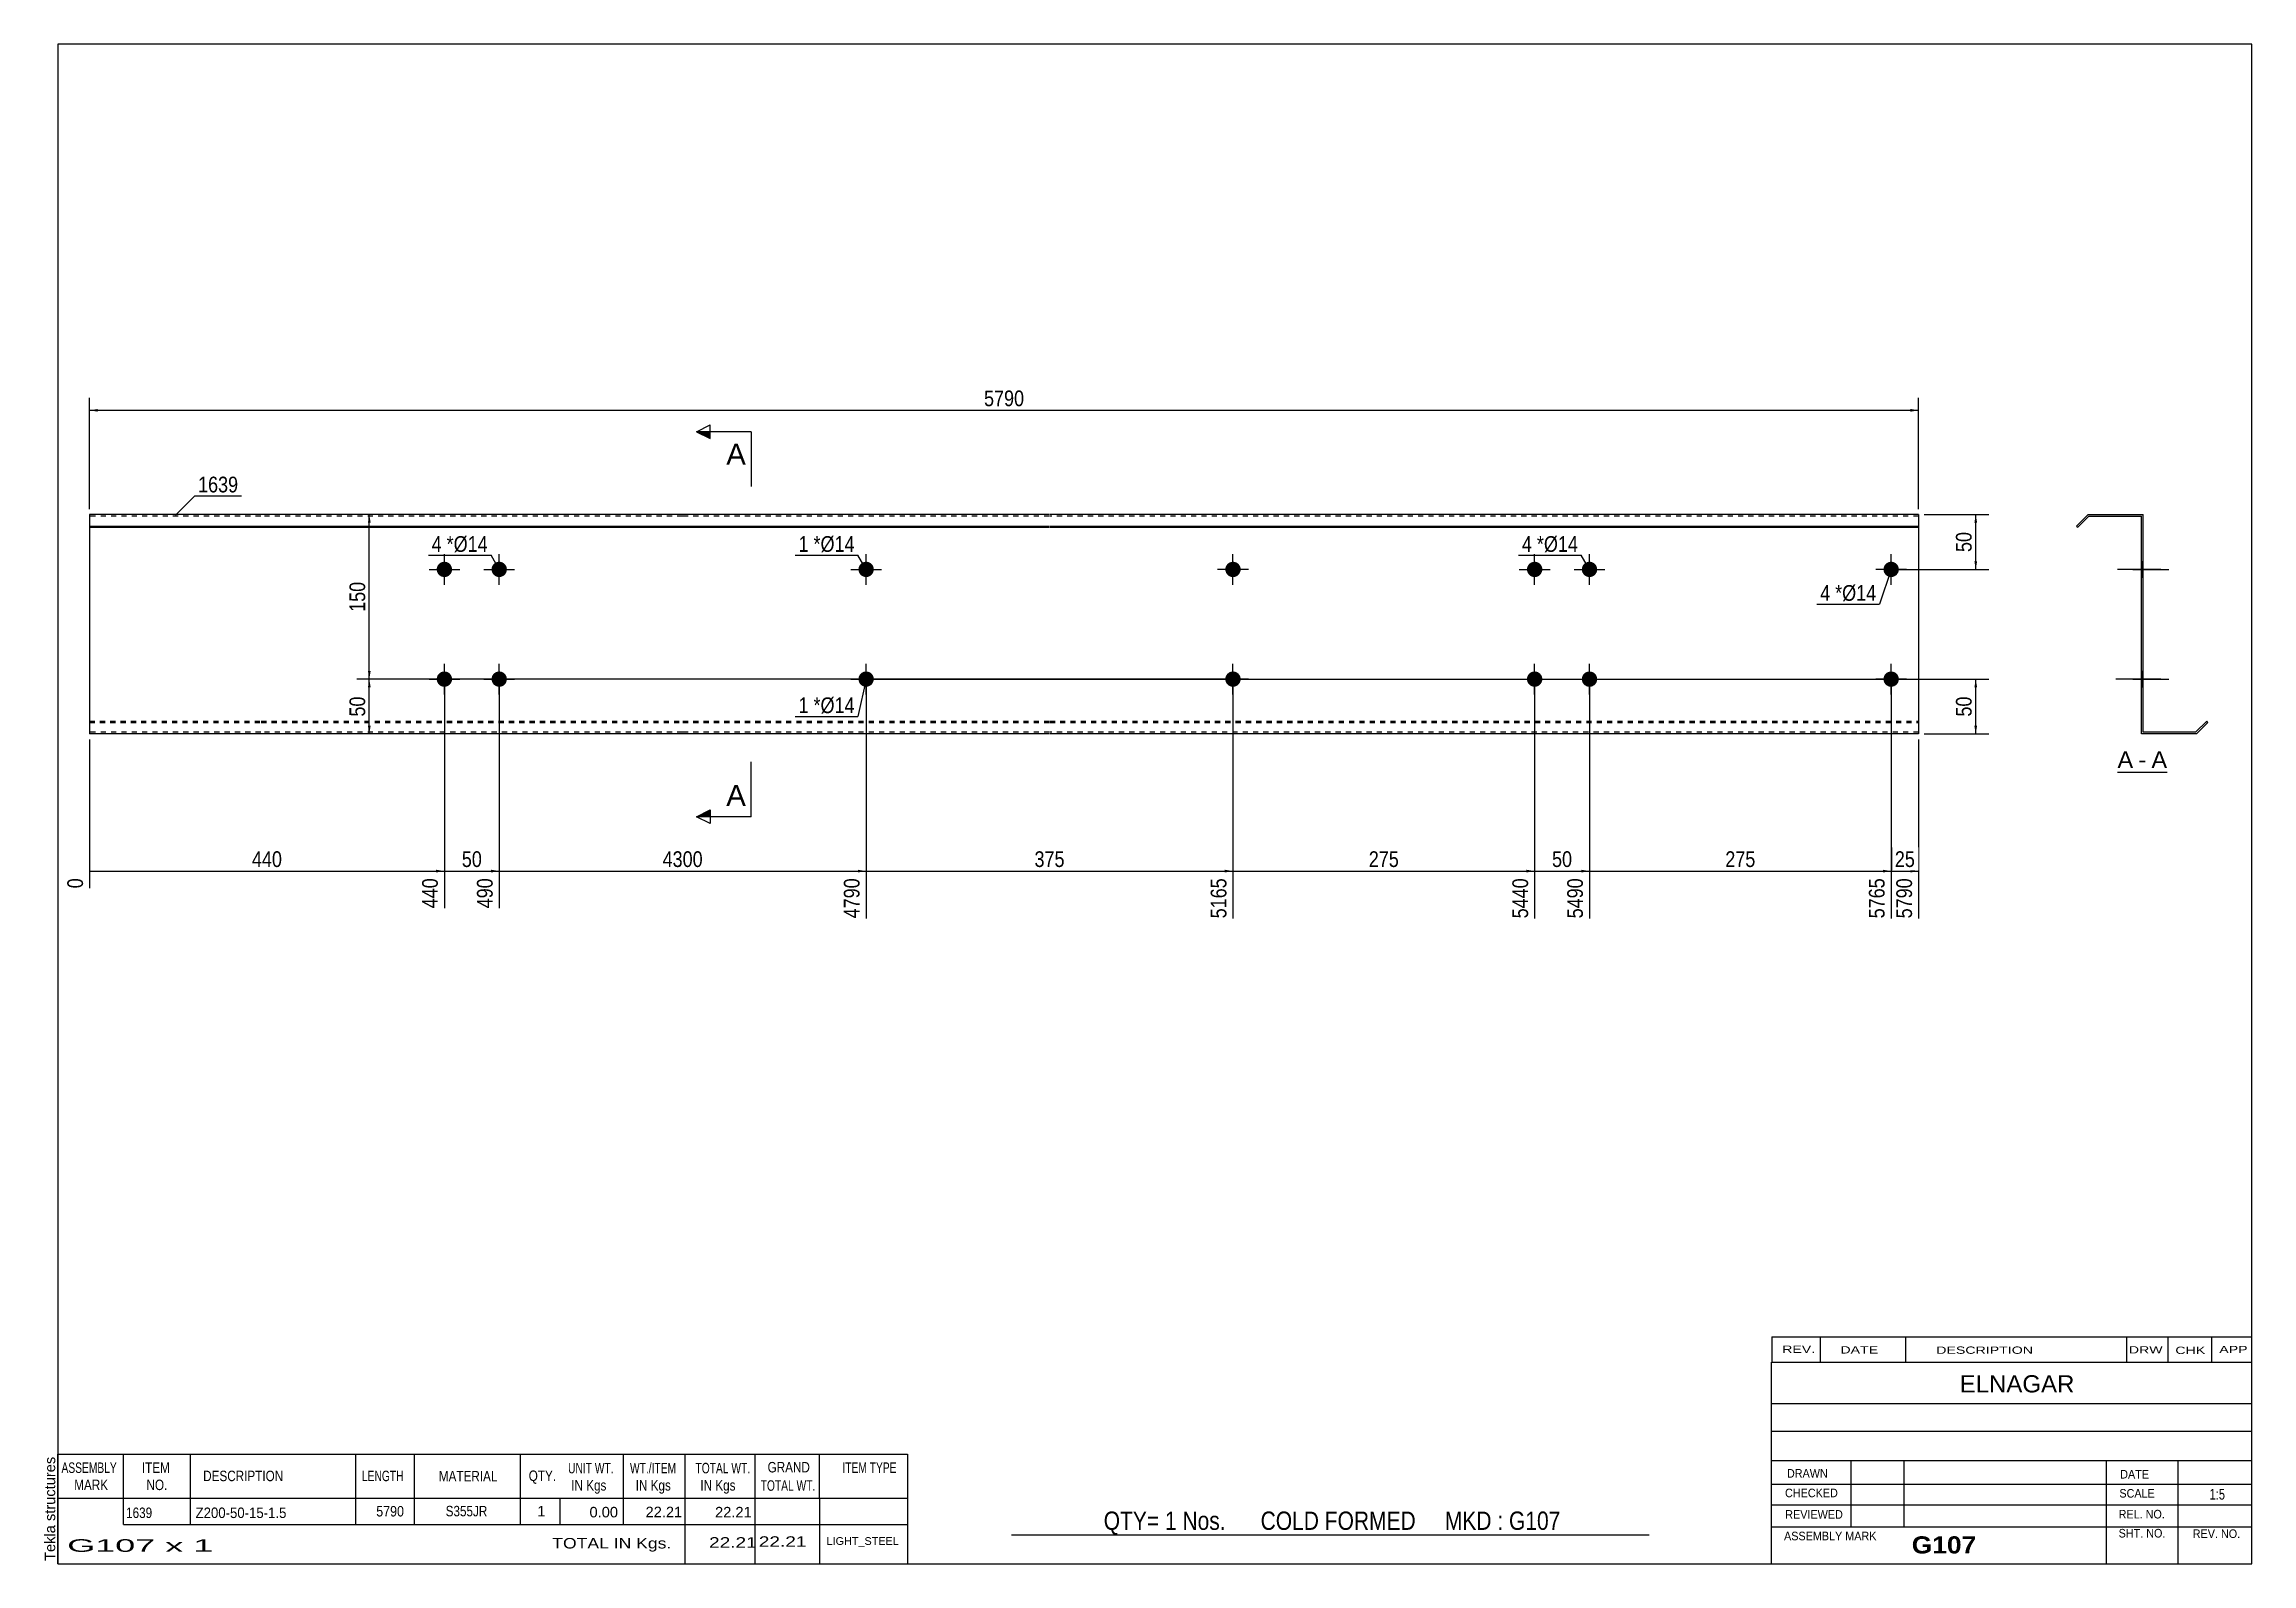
# Model space of a CAD drawing. Header units: millimetres. Extents: x -8 to 394, y -171 to 106.
import ezdxf

# ---------------------------------------------------------------- set-up
doc = ezdxf.new("R2010")
doc.units = ezdxf.units.MM
doc.linetypes.add('DXK_LINE_DOT1', pattern=[1.8814, 0.9407, -0.9407])
doc.styles.add('Arial', font='ARIAL.TTF', dxfattribs={"height": 0.2})
doc.styles.add('Arial Bold', font='ARIALBD.TTF', dxfattribs={"height": 0.2})
doc.styles.add('Arial Narrow', font='ARIALN.TTF', dxfattribs={"height": 0.2})

# ---------------------------------------------------------------- blocks, each defined once
blk = doc.blocks.new('Unknown-629050975-1200')
at = {"color": 5, "linetype": 'Continuous'}
for p, q in [((394.23, 105.75), (-5.77, 105.75)), ((-5.77, 105.75), (-5.77, -171.25)), ((394.23, -171.25), (394.23, 105.75)), ((-5.77, -171.25), (394.23, -171.25))]:
    blk.add_line(p, q, dxfattribs=at)
at = {"color": 174, "linetype": 'Continuous', "style": 'Arial'}
blk.add_text('Tekla structures', height=1.9102, rotation=90, dxfattribs=at).set_placement((-6.27, -170.75))
blk = doc.blocks.new('Unknown-629050975-12 - 1539')
at = {"color": 7, "linetype": 'Continuous'}
blk.add_line((369.74, -26.95), (378.77, -26.95), dxfattribs=at)
at = {"color": 0, "linetype": 'Continuous'}
blk.add_wipeout([(372.59, -26.2), (372.59, -23), (369.74, -23), (369.74, -26.2)], dxfattribs=at)
blk.add_wipeout([(374.97, -26.2), (374.97, -23), (373.55, -23), (373.55, -26.2)], dxfattribs=at)
at = {"color": 96, "linetype": 'Continuous', "style": 'Arial'}
blk.add_text('A', height=3.06, dxfattribs=at).set_placement((369.74, -26.2))
at = {"color": 0, "linetype": 'Continuous'}
blk.add_wipeout([(378.77, -26.2), (378.77, -23), (375.93, -23), (375.93, -26.2)], dxfattribs=at)
at = {"color": 96, "linetype": 'Continuous', "style": 'Arial'}
for s, p in [('A', (375.93, -26.2)), ('-', (373.55, -26.2))]:
    blk.add_text(s, height=3.06, dxfattribs=at).set_placement(p)
blk = doc.blocks.new('Bolt-629050975-1256 - 1220')
at = {"linetype": 'Continuous'}
for points in [[(207.07, -10, -1), (209.87, -10, -1)], [(327.07, -10, -1), (329.87, -10, -1)]]:
    blk.add_hatch(color=3, dxfattribs=at).paths.add_polyline_path(points)
at = {"color": 3, "linetype": 'Continuous'}
for p, q in [((208.47, -12.8), (208.47, -7.2)), ((328.47, -12.8), (328.47, -7.2)), ((211.27, -10), (205.67, -10)), ((331.27, -10), (325.67, -10))]:
    blk.add_line(p, q, dxfattribs=at)
blk = doc.blocks.new('Bolt-629050975-1261 - 1220')
at = {"linetype": 'Continuous'}
for points in [[(207.07, 10, -1), (209.87, 10, -1)], [(327.07, 10, -1), (329.87, 10, -1)]]:
    blk.add_hatch(color=3, dxfattribs=at).paths.add_polyline_path(points)
at = {"color": 3, "linetype": 'Continuous'}
for p, q in [((208.47, 7.2), (208.47, 12.8)), ((328.47, 7.2), (328.47, 12.8)), ((211.27, 10), (205.67, 10)), ((331.27, 10), (325.67, 10))]:
    blk.add_line(p, q, dxfattribs=at)
blk = doc.blocks.new('Bolt-629050975-1317 - 1220')
at = {"linetype": 'Continuous'}
blk.add_hatch(color=3, dxfattribs=at).paths.add_polyline_path([(140.18, -10, -1), (142.98, -10, -1)])
at = {"color": 3, "linetype": 'Continuous'}
for p, q in [((141.58, -12.8), (141.58, -7.2)), ((138.78, -10), (144.38, -10))]:
    blk.add_line(p, q, dxfattribs=at)
blk = doc.blocks.new('Bolt-629050975-1289 - 1220')
at = {"linetype": 'Continuous'}
for points in [[(262.07, 10, -1), (264.87, 10, -1)], [(272.07, 10, -1), (274.87, 10, -1)], [(262.07, -10, -1), (264.87, -10, -1)], [(272.07, -10, -1), (274.87, -10, -1)]]:
    blk.add_hatch(color=3, dxfattribs=at).paths.add_polyline_path(points)
at = {"color": 3, "linetype": 'Continuous'}
for p, q in [((263.47, 7.2), (263.47, 12.8)), ((273.47, 7.2), (273.47, 12.8)), ((260.67, 10), (266.27, 10)), ((270.67, 10), (276.27, 10)), ((263.47, -12.8), (263.47, -7.2)), ((273.47, -12.8), (273.47, -7.2)), ((260.67, -10), (266.27, -10)), ((270.67, -10), (276.27, -10))]:
    blk.add_line(p, q, dxfattribs=at)
blk = doc.blocks.new('Part-629050975-1333 - 1220')
at = {"color": 2, "linetype": 'Continuous'}
for p, q in [((0, 20), (0, -20)), ((31.2, 20), (0, 20)), ((0, 17.88), (31.2, 17.88)), ((0, 17.67), (31.2, 17.67)), ((108.09, 20), (31.3, 20)), ((31.3, 17.88), (108.09, 17.88)), ((31.3, 17.67), (108.09, 17.67)), ((174.98, 20), (108.19, 20)), ((108.19, 17.88), (174.98, 17.88)), ((108.19, 17.67), (174.98, 17.67)), ((333.47, 20), (175.08, 20)), ((175.08, 17.88), (333.47, 17.88)), ((175.08, 17.67), (333.47, 17.67)), ((333.47, 20), (333.47, -20)), ((31.2, -20), (0, -20)), ((108.09, -20), (31.3, -20)), ((174.98, -20), (108.19, -20)), ((333.47, -20), (175.08, -20))]:
    blk.add_line(p, q, dxfattribs=at)
at = {"color": 7, "linetype": 'DXK_LINE_DOT1'}
for p, q in [((31.2, 19.7), (0, 19.7)), ((108.09, 19.7), (31.3, 19.7)), ((174.98, 19.7), (108.19, 19.7)), ((333.47, 19.7), (175.08, 19.7)), ((0, -17.67), (31.2, -17.67)), ((0, -17.88), (31.2, -17.88)), ((31.2, -19.7), (0, -19.7)), ((31.3, -17.67), (108.09, -17.67)), ((31.3, -17.88), (108.09, -17.88)), ((108.09, -19.7), (31.3, -19.7)), ((108.19, -17.67), (174.98, -17.67)), ((108.19, -17.88), (174.98, -17.88)), ((174.98, -19.7), (108.19, -19.7)), ((175.08, -17.67), (333.47, -17.67)), ((175.08, -17.88), (333.47, -17.88)), ((333.47, -19.7), (175.08, -19.7))]:
    blk.add_line(p, q, dxfattribs=at)
blk = doc.blocks.new('Bolt-629050975-1338 - 1220')
at = {"linetype": 'Continuous'}
for points in [[(63.29, 10, -1), (66.09, 10, -1)], [(73.29, 10, -1), (76.09, 10, -1)], [(63.29, -10, -1), (66.09, -10, -1)], [(73.29, -10, -1), (76.09, -10, -1)]]:
    blk.add_hatch(color=3, dxfattribs=at).paths.add_polyline_path(points)
at = {"color": 3, "linetype": 'Continuous'}
for p, q in [((64.69, 7.2), (64.69, 12.8)), ((74.69, 7.2), (74.69, 12.8)), ((61.89, 10), (67.49, 10)), ((71.89, 10), (77.49, 10)), ((64.69, -12.8), (64.69, -7.2)), ((74.69, -12.8), (74.69, -7.2)), ((61.89, -10), (67.49, -10)), ((71.89, -10), (77.49, -10))]:
    blk.add_line(p, q, dxfattribs=at)
blk = doc.blocks.new('Bolt-629050975-1555 - 1220')
at = {"linetype": 'Continuous'}
blk.add_hatch(color=3, dxfattribs=at).paths.add_polyline_path([(140.18, 10, -1), (142.98, 10, -1)])
at = {"color": 3, "linetype": 'Continuous'}
for p, q in [((141.58, 7.2), (141.58, 12.8)), ((138.78, 10), (144.38, 10))]:
    blk.add_line(p, q, dxfattribs=at)
blk = doc.blocks.new('Bolt-629050975-1546 - 1539')
at = {"linetype": 'Continuous'}
blk.add_hatch(color=3, dxfattribs=at).paths.add_polyline_path([(374.11, -8.6), (374.11, -11.4), (374.41, -11.4), (374.41, -8.6)])
at = {"color": 3, "linetype": 'Continuous'}
for p, q in [((376.01, -10), (369.41, -10)), ((374.41, -8.6), (374.11, -8.6)), ((374.41, -11.4), (374.11, -11.4))]:
    blk.add_line(p, q, dxfattribs=at)
blk = doc.blocks.new('Bolt-629050975-1543 - 1539')
at = {"linetype": 'Continuous'}
blk.add_hatch(color=3, dxfattribs=at).paths.add_polyline_path([(374.11, -8.6), (374.11, -11.4), (374.41, -11.4), (374.41, -8.6)])
blk.add_hatch(color=3, dxfattribs=at).paths.add_polyline_path([(374.11, -8.6), (374.11, -11.4), (374.41, -11.4), (374.41, -8.6)])
at = {"color": 3, "linetype": 'Continuous'}
for p, q in [((372.51, -10), (379.11, -10)), ((372.51, -10), (379.11, -10)), ((374.11, -8.6), (374.41, -8.6)), ((374.11, -8.6), (374.41, -8.6)), ((374.11, -11.4), (374.41, -11.4)), ((374.11, -11.4), (374.41, -11.4))]:
    blk.add_line(p, q, dxfattribs=at)
blk = doc.blocks.new('Bolt-629050975-1544 - 1539')
at = {"linetype": 'Continuous'}
blk.add_hatch(color=3, dxfattribs=at).paths.add_polyline_path([(374.11, 11.4), (374.11, 8.6), (374.41, 8.6), (374.41, 11.4)])
blk.add_hatch(color=3, dxfattribs=at).paths.add_polyline_path([(374.11, 11.4), (374.11, 8.6), (374.41, 8.6), (374.41, 11.4)])
at = {"color": 3, "linetype": 'Continuous'}
for p, q in [((372.51, 10), (379.11, 10)), ((372.51, 10), (379.11, 10)), ((374.11, 11.4), (374.41, 11.4)), ((374.11, 11.4), (374.41, 11.4)), ((374.11, 8.6), (374.41, 8.6)), ((374.11, 8.6), (374.41, 8.6))]:
    blk.add_line(p, q, dxfattribs=at)
blk = doc.blocks.new('Bolt-629050975-1545 - 1539')
at = {"linetype": 'Continuous'}
for points in [[(374.11, 11.4), (374.11, 8.6), (374.41, 8.6), (374.41, 11.4)], [(374.11, 11.4), (374.11, 8.6), (374.41, 8.6), (374.41, 11.4)], [(374.11, -8.6), (374.11, -11.4), (374.41, -11.4), (374.41, -8.6)], [(374.11, -8.6), (374.11, -11.4), (374.41, -11.4), (374.41, -8.6)]]:
    blk.add_hatch(color=3, dxfattribs=at).paths.add_polyline_path(points)
at = {"color": 3, "linetype": 'Continuous'}
for p, q in [((377.01, 10), (370.41, 10)), ((377.01, 10), (370.41, 10)), ((374.41, 11.4), (374.11, 11.4)), ((374.41, 11.4), (374.11, 11.4)), ((374.41, 8.6), (374.11, 8.6)), ((374.41, 8.6), (374.11, 8.6)), ((377.01, -10), (370.41, -10)), ((377.01, -10), (370.41, -10)), ((374.41, -8.6), (374.11, -8.6)), ((374.41, -8.6), (374.11, -8.6)), ((374.41, -11.4), (374.11, -11.4)), ((374.41, -11.4), (374.11, -11.4))]:
    blk.add_line(p, q, dxfattribs=at)
blk = doc.blocks.new('Part-629050975-1547 - 1539')
at = {"color": 2, "linetype": 'Continuous'}
for p, q in [((364.41, 20), (362.29, 17.88)), ((362.29, 17.88), (362.5, 17.67)), ((362.5, 17.67), (364.53, 19.7)), ((364.41, 20), (374.41, 20)), ((364.53, 19.7), (374.11, 19.7)), ((374.11, -20), (374.11, 19.7)), ((374.41, -19.7), (374.41, 20)), ((384.11, -20), (374.11, -20)), ((383.98, -19.7), (374.41, -19.7)), ((383.98, -19.7), (386.02, -17.67)), ((384.11, -20), (386.23, -17.88)), ((386.23, -17.88), (386.02, -17.67))]:
    blk.add_line(p, q, dxfattribs=at)
blk = doc.blocks.new('Bolt-629050975-1548 - 1539')
at = {"linetype": 'Continuous'}
for points in [[(374.11, 11.4), (374.11, 8.6), (374.41, 8.6), (374.41, 11.4)], [(374.11, 11.4), (374.11, 8.6), (374.41, 8.6), (374.41, 11.4)], [(374.11, -8.6), (374.11, -11.4), (374.41, -11.4), (374.41, -8.6)], [(374.11, -8.6), (374.11, -11.4), (374.41, -11.4), (374.41, -8.6)]]:
    blk.add_hatch(color=3, dxfattribs=at).paths.add_polyline_path(points)
at = {"color": 3, "linetype": 'Continuous'}
for p, q in [((377.61, 10), (370.01, 10)), ((377.61, 10), (370.01, 10)), ((374.41, 11.4), (374.11, 11.4)), ((374.41, 11.4), (374.11, 11.4)), ((374.41, 8.6), (374.11, 8.6)), ((374.41, 8.6), (374.11, 8.6)), ((377.61, -10), (370.01, -10)), ((377.61, -10), (370.01, -10)), ((374.41, -8.6), (374.11, -8.6)), ((374.41, -8.6), (374.11, -8.6)), ((374.41, -11.4), (374.11, -11.4)), ((374.41, -11.4), (374.11, -11.4))]:
    blk.add_line(p, q, dxfattribs=at)
blk = doc.blocks.new('Bolt-629050975-1677 - 1539')
at = {"linetype": 'Continuous'}
blk.add_hatch(color=3, dxfattribs=at).paths.add_polyline_path([(374.11, 11.4), (374.11, 8.6), (374.41, 8.6), (374.41, 11.4)])
at = {"color": 3, "linetype": 'Continuous'}
for p, q in [((376.31, 10), (369.71, 10)), ((374.41, 11.4), (374.11, 11.4)), ((374.41, 8.6), (374.11, 8.6))]:
    blk.add_line(p, q, dxfattribs=at)
blk = doc.blocks.new('StraightDimension-629050975-1884 - 1220')
at = {"linetype": 'Continuous'}
blk.add_hatch(color=7, dxfattribs=at).paths.add_polyline_path([(140.08, -44.75), (141.58, -45), (140.08, -45.25)])
at = {"color": 7, "linetype": 'Continuous'}
for p, q in [((74.69, -11), (74.69, -51.78)), ((141.58, -11), (141.58, -53.61)), ((74.69, -45), (141.58, -45))]:
    blk.add_line(p, q, dxfattribs=at)
at = {"color": 0}
blk.add_wipeout([(112.39, -44.85), (112.39, -40.65), (103.88, -40.65), (103.88, -44.85)], dxfattribs=at)
at = {"color": 0, "linetype": 'Continuous'}
blk.add_wipeout([(140.98, -45.7), (136.78, -45.7), (136.78, -54.21), (140.98, -54.21)], dxfattribs=at)
at = {"color": 3, "style": 'Arial Narrow'}
blk.add_text('4300', height=2.863, dxfattribs=at).set_placement((104.48, -44.25))
at = {"color": 3, "linetype": 'Continuous', "style": 'Arial Narrow'}
blk.add_text('4790', height=2.863, rotation=90.0002, dxfattribs=at).set_placement((140.38, -53.61))
blk = doc.blocks.new('StraightDimension-629050975-1349 - 1220')
at = {"linetype": 'Continuous'}
for points in [[(1.5, 38.75), (0, 39), (1.5, 39.25)], [(331.97, 39.25), (333.47, 39), (331.97, 38.75)]]:
    blk.add_hatch(color=7, dxfattribs=at).paths.add_polyline_path(points)
at = {"color": 7, "linetype": 'Continuous'}
for p, q in [((0, 21), (0, 41.25)), ((333.47, 21), (333.47, 41.25)), ((0, 39), (333.47, 39))]:
    blk.add_line(p, q, dxfattribs=at)
at = {"color": 0}
blk.add_wipeout([(170.99, 39.15), (170.99, 43.35), (162.48, 43.35), (162.48, 39.15)], dxfattribs=at)
at = {"color": 3, "style": 'Arial Narrow'}
blk.add_text('5790', height=2.863, dxfattribs=at).set_placement((163.08, 39.75))
blk = doc.blocks.new('StraightDimension-629050975-1405 - 1220')
at = {"linetype": 'Continuous'}
for points in [[(343.64, -11.5), (343.89, -10), (344.14, -11.5)], [(344.14, -18.5), (343.89, -20), (343.64, -18.5)]]:
    blk.add_hatch(color=7, dxfattribs=at).paths.add_polyline_path(points)
at = {"color": 7, "linetype": 'Continuous'}
for p, q in [((142.58, -10), (346.29, -10)), ((343.89, -20), (343.89, -10)), ((334.47, -20), (346.29, -20))]:
    blk.add_line(p, q, dxfattribs=at)
at = {"color": 0}
blk.add_wipeout([(343.74, -12.57), (339.54, -12.57), (339.54, -17.43), (343.74, -17.43)], dxfattribs=at)
at = {"color": 3, "style": 'Arial Narrow'}
blk.add_text('50', height=2.863, rotation=90.0002, dxfattribs=at).set_placement((343.14, -16.83))
blk = doc.blocks.new('StraightDimension-629050975-1430 - 1220')
at = {"linetype": 'Continuous'}
for points in [[(343.64, 18.5), (343.89, 20), (344.14, 18.5)], [(344.14, 11.5), (343.89, 10), (343.64, 11.5)]]:
    blk.add_hatch(color=7, dxfattribs=at).paths.add_polyline_path(points)
at = {"color": 7, "linetype": 'Continuous'}
for p, q in [((334.47, 20), (346.29, 20)), ((343.89, 10), (343.89, 20)), ((329.47, 10), (346.29, 10))]:
    blk.add_line(p, q, dxfattribs=at)
at = {"color": 0}
blk.add_wipeout([(343.74, 17.43), (339.54, 17.43), (339.54, 12.57), (343.74, 12.57)], dxfattribs=at)
at = {"color": 3, "style": 'Arial Narrow'}
blk.add_text('50', height=2.863, rotation=90.0002, dxfattribs=at).set_placement((343.14, 13.17))
blk = doc.blocks.new('StraightDimension-629050975-1852 - 1220')
at = {"linetype": 'Continuous'}
for points in [[(50.75, 18.5), (51, 20), (51.25, 18.5)], [(51.25, -8.5), (51, -10), (50.75, -8.5)]]:
    blk.add_hatch(color=7, dxfattribs=at).paths.add_polyline_path(points)
at = {"color": 7, "linetype": 'Continuous'}
for p, q in [((140.58, 20), (48.75, 20)), ((51, -10), (51, 20)), ((207.47, -10), (48.75, -10))]:
    blk.add_line(p, q, dxfattribs=at)
at = {"color": 0}
blk.add_wipeout([(50.85, 8.34), (46.65, 8.34), (46.65, 1.66), (50.85, 1.66)], dxfattribs=at)
at = {"color": 3, "style": 'Arial Narrow'}
blk.add_text('150', height=2.863, rotation=90.0002, dxfattribs=at).set_placement((50.25, 2.26))
blk = doc.blocks.new('StraightDimension-629050975-1853 - 1220')
at = {"linetype": 'Continuous'}
for points in [[(50.75, -11.5), (51, -10), (51.25, -11.5)], [(51.25, -18.5), (51, -20), (50.75, -18.5)]]:
    blk.add_hatch(color=7, dxfattribs=at).paths.add_polyline_path(points)
at = {"color": 7, "linetype": 'Continuous'}
for p, q in [((207.47, -10), (48.75, -10)), ((51, -20), (51, -10)), ((63.69, -20), (48.75, -20))]:
    blk.add_line(p, q, dxfattribs=at)
at = {"color": 0}
blk.add_wipeout([(50.85, -12.57), (46.65, -12.57), (46.65, -17.43), (50.85, -17.43)], dxfattribs=at)
at = {"color": 3, "style": 'Arial Narrow'}
blk.add_text('50', height=2.863, rotation=90.0002, dxfattribs=at).set_placement((50.25, -16.83))
blk = doc.blocks.new('StraightDimension-629050975-1879 - 1220')
at = {"linetype": 'Continuous'}
blk.add_hatch(color=7, dxfattribs=at).paths.add_polyline_path([(331.97, -44.75), (333.47, -45), (331.97, -45.25)])
at = {"color": 7, "linetype": 'Continuous'}
for p, q in [((328.47, -11), (328.47, -53.61)), ((333.47, -21), (333.47, -53.61)), ((328.47, -45), (333.47, -45))]:
    blk.add_line(p, q, dxfattribs=at)
at = {"color": 0}
blk.add_wipeout([(333.4, -44.85), (333.4, -40.65), (328.54, -40.65), (328.54, -44.85)], dxfattribs=at)
at = {"color": 0, "linetype": 'Continuous'}
blk.add_wipeout([(332.87, -45.7), (328.67, -45.7), (328.67, -54.21), (332.87, -54.21)], dxfattribs=at)
at = {"color": 3, "style": 'Arial Narrow'}
blk.add_text('25', height=2.863, dxfattribs=at).set_placement((329.14, -44.25))
at = {"color": 3, "linetype": 'Continuous', "style": 'Arial Narrow'}
blk.add_text('5790', height=2.863, rotation=90.0002, dxfattribs=at).set_placement((332.27, -53.61))
blk = doc.blocks.new('StraightDimension-629050975-1880 - 1220')
at = {"linetype": 'Continuous'}
blk.add_hatch(color=7, dxfattribs=at).paths.add_polyline_path([(326.97, -44.75), (328.47, -45), (326.97, -45.25)])
at = {"color": 7, "linetype": 'Continuous'}
for p, q in [((273.47, -11), (273.47, -53.61)), ((328.47, -11), (328.47, -53.61)), ((273.47, -45), (328.47, -45))]:
    blk.add_line(p, q, dxfattribs=at)
at = {"color": 0}
blk.add_wipeout([(304.31, -44.85), (304.31, -40.65), (297.63, -40.65), (297.63, -44.85)], dxfattribs=at)
at = {"color": 0, "linetype": 'Continuous'}
blk.add_wipeout([(327.87, -45.7), (323.67, -45.7), (323.67, -54.21), (327.87, -54.21)], dxfattribs=at)
at = {"color": 3, "style": 'Arial Narrow'}
blk.add_text('275', height=2.863, dxfattribs=at).set_placement((298.23, -44.25))
at = {"color": 3, "linetype": 'Continuous', "style": 'Arial Narrow'}
blk.add_text('5765', height=2.863, rotation=90.0002, dxfattribs=at).set_placement((327.27, -53.61))
blk = doc.blocks.new('StraightDimension-629050975-1881 - 1220')
at = {"linetype": 'Continuous'}
blk.add_hatch(color=7, dxfattribs=at).paths.add_polyline_path([(271.97, -44.75), (273.47, -45), (271.97, -45.25)])
at = {"color": 7, "linetype": 'Continuous'}
for p, q in [((263.47, -11), (263.47, -53.61)), ((273.47, -11), (273.47, -53.61)), ((263.47, -45), (273.47, -45))]:
    blk.add_line(p, q, dxfattribs=at)
at = {"color": 0}
blk.add_wipeout([(270.9, -44.85), (270.9, -40.65), (266.04, -40.65), (266.04, -44.85)], dxfattribs=at)
at = {"color": 0, "linetype": 'Continuous'}
blk.add_wipeout([(272.87, -45.7), (268.67, -45.7), (268.67, -54.21), (272.87, -54.21)], dxfattribs=at)
at = {"color": 3, "style": 'Arial Narrow'}
blk.add_text('50', height=2.863, dxfattribs=at).set_placement((266.64, -44.25))
at = {"color": 3, "linetype": 'Continuous', "style": 'Arial Narrow'}
blk.add_text('5490', height=2.863, rotation=90.0002, dxfattribs=at).set_placement((272.27, -53.61))
blk = doc.blocks.new('StraightDimension-629050975-1882 - 1220')
at = {"linetype": 'Continuous'}
blk.add_hatch(color=7, dxfattribs=at).paths.add_polyline_path([(261.97, -44.75), (263.47, -45), (261.97, -45.25)])
at = {"color": 7, "linetype": 'Continuous'}
for p, q in [((208.47, -11), (208.47, -53.61)), ((263.47, -11), (263.47, -53.61)), ((208.47, -45), (263.47, -45))]:
    blk.add_line(p, q, dxfattribs=at)
at = {"color": 0}
blk.add_wipeout([(239.31, -44.85), (239.31, -40.65), (232.63, -40.65), (232.63, -44.85)], dxfattribs=at)
at = {"color": 0, "linetype": 'Continuous'}
blk.add_wipeout([(262.87, -45.7), (258.67, -45.7), (258.67, -54.21), (262.87, -54.21)], dxfattribs=at)
at = {"color": 3, "style": 'Arial Narrow'}
blk.add_text('275', height=2.863, dxfattribs=at).set_placement((233.23, -44.25))
at = {"color": 3, "linetype": 'Continuous', "style": 'Arial Narrow'}
blk.add_text('5440', height=2.863, rotation=90.0002, dxfattribs=at).set_placement((262.27, -53.61))
blk = doc.blocks.new('StraightDimension-629050975-1883 - 1220')
at = {"linetype": 'Continuous'}
blk.add_hatch(color=7, dxfattribs=at).paths.add_polyline_path([(206.97, -44.75), (208.47, -45), (206.97, -45.25)])
at = {"color": 7, "linetype": 'Continuous'}
for p, q in [((141.58, -11), (141.58, -53.61)), ((208.47, -11), (208.47, -53.61)), ((141.58, -45), (208.47, -45))]:
    blk.add_line(p, q, dxfattribs=at)
at = {"color": 0}
blk.add_wipeout([(178.37, -44.85), (178.37, -40.65), (171.68, -40.65), (171.68, -44.85)], dxfattribs=at)
at = {"color": 0, "linetype": 'Continuous'}
blk.add_wipeout([(207.87, -45.7), (203.67, -45.7), (203.67, -54.21), (207.87, -54.21)], dxfattribs=at)
at = {"color": 3, "style": 'Arial Narrow'}
blk.add_text('375', height=2.863, dxfattribs=at).set_placement((172.28, -44.25))
at = {"color": 3, "linetype": 'Continuous', "style": 'Arial Narrow'}
blk.add_text('5165', height=2.863, rotation=90.0002, dxfattribs=at).set_placement((207.27, -53.61))
blk = doc.blocks.new('StraightDimension-629050975-1885 - 1220')
at = {"linetype": 'Continuous'}
blk.add_hatch(color=7, dxfattribs=at).paths.add_polyline_path([(73.19, -44.75), (74.69, -45), (73.19, -45.25)])
at = {"color": 7, "linetype": 'Continuous'}
for p, q in [((64.69, -11), (64.69, -51.78)), ((74.69, -11), (74.69, -51.78)), ((64.69, -45), (74.69, -45))]:
    blk.add_line(p, q, dxfattribs=at)
at = {"color": 0}
blk.add_wipeout([(72.12, -44.85), (72.12, -40.65), (67.27, -40.65), (67.27, -44.85)], dxfattribs=at)
at = {"color": 0, "linetype": 'Continuous'}
blk.add_wipeout([(74.09, -45.7), (69.89, -45.7), (69.89, -52.38), (74.09, -52.38)], dxfattribs=at)
at = {"color": 3, "style": 'Arial Narrow'}
blk.add_text('50', height=2.863, dxfattribs=at).set_placement((67.87, -44.25))
at = {"color": 3, "linetype": 'Continuous', "style": 'Arial Narrow'}
blk.add_text('490', height=2.863, rotation=90.0002, dxfattribs=at).set_placement((73.49, -51.78))
blk = doc.blocks.new('StraightDimension-629050975-1886 - 1220')
at = {"linetype": 'Continuous'}
blk.add_hatch(color=7, dxfattribs=at).paths.add_polyline_path([(63.19, -44.75), (64.69, -45), (63.19, -45.25)])
at = {"color": 7, "linetype": 'Continuous'}
for p, q in [((64.69, -11), (64.69, -51.78)), ((0, -21), (0, -48.13)), ((0, -45), (64.69, -45))]:
    blk.add_line(p, q, dxfattribs=at)
at = {"color": 0}
blk.add_wipeout([(35.69, -44.85), (35.69, -40.65), (29, -40.65), (29, -44.85)], dxfattribs=at)
at = {"color": 0, "linetype": 'Continuous'}
for points in [[(-0.6, -45.7), (-4.8, -45.7), (-4.8, -48.73), (-0.6, -48.73)], [(64.09, -45.7), (59.89, -45.7), (59.89, -52.38), (64.09, -52.38)]]:
    blk.add_wipeout(points, dxfattribs=at)
at = {"color": 3, "style": 'Arial Narrow'}
blk.add_text('440', height=2.863, dxfattribs=at).set_placement((29.6, -44.25))
at = {"color": 3, "linetype": 'Continuous', "style": 'Arial Narrow'}
for s, height, p in [('0', 2.86, (-1.2, -48.13)), ('440', 2.863, (63.49, -51.78))]:
    blk.add_text(s, height=height, rotation=90.0002, dxfattribs=at).set_placement(p)
blk = doc.blocks.new('CBS_BOM-629050975-1989')
at = {"color": 7, "linetype": 'Continuous'}
for p, q in [((-5.8, -159.28), (-5.8, -151.28)), ((-5.8, -151.28), (149.12, -151.28)), ((6.2, -159.28), (6.2, -151.28)), ((18.39, -159.28), (18.39, -151.28)), ((48.55, -159.28), (48.55, -151.28)), ((59.23, -159.28), (59.23, -151.28)), ((78.55, -159.28), (78.55, -151.28)), ((97.35, -159.28), (97.35, -151.28)), ((108.56, -159.28), (108.56, -151.28)), ((121.35, -159.28), (121.35, -151.28)), ((133.1, -159.28), (133.1, -151.28)), ((149.12, -151.29), (149.12, -159.27)), ((-5.8, -159.28), (149.12, -159.28)), ((-5.8, -164.08), (-5.8, -159.28)), ((6.2, -164.08), (6.2, -159.28)), ((18.39, -164.08), (18.39, -159.28)), ((48.55, -164.08), (48.55, -159.28)), ((59.23, -164.08), (59.23, -159.28)), ((78.55, -164.08), (78.55, -159.28)), ((85.81, -164.08), (85.81, -159.28)), ((97.35, -164.08), (97.35, -159.28)), ((108.56, -164.08), (108.56, -159.28)), ((121.35, -164.08), (121.35, -159.28)), ((133.12, -164.08), (133.12, -159.28)), ((149.12, -159.28), (149.12, -164.08)), ((-5.8, -171.28), (-5.8, -164.1)), ((6.2, -164.08), (149.12, -164.08)), ((108.56, -171.28), (108.56, -164.1)), ((121.35, -171.28), (121.35, -164.1)), ((133.16, -171.28), (133.16, -164.1)), ((149.12, -164.08), (149.12, -171.28)), ((-5.8, -171.28), (149.12, -171.28))]:
    blk.add_line(p, q, dxfattribs=at)
at = {"color": 3, "linetype": 'Continuous', "style": 'Arial'}
for s, height, width, p in [('ASSEMBLY', 1.91, 0.7, (-5.12, -154.71)), ('ITEM', 1.91, 0.8, (9.53, -154.71)), ('UNIT WT.', 1.91, 0.7, (87.24, -154.78)), ('WT./ITEM', 1.91, 0.7, (98.53, -154.78)), ('TOTAL WT.', 1.91, 0.7, (110.47, -154.78)), ('GRAND', 1.91, 0.8, (123.62, -154.62)), ('ITEM TYPE', 1.91, 0.7, (137.26, -154.7)), ('MARK', 1.91, 0.8, (-2.8, -157.84)), ('NO.', 1.91, 0.8, (10.38, -157.84)), ('DESCRIPTION', 1.9102, 0.8, (20.71, -156.21)), ('LENGTH', 1.91, 0.7, (49.66, -156.21)), ('MATERIAL', 1.91, 0.8, (63.68, -156.26)), ('QTY.', 1.91, 0.8, (80.07, -156.18)), ('IN Kgs', 1.91, 0.8, (87.82, -157.92)), ('IN Kgs', 1.91, 0.8, (99.57, -157.92)), ('IN Kgs', 1.91, 0.8, (111.36, -157.92)), ('TOTAL WT.', 1.91, 0.7, (122.36, -157.96))]:
    blk.add_text(s, height=height, dxfattribs=dict(at, width=width)).set_placement(p)
at = {"color": 7, "linetype": 'Continuous', "style": 'Arial'}
for s, height, width, p in [('1639', 1.91, 0.8, (6.66, -162.93)), ('Z200-50-15-1.5', 1.9102, 0.9, (19.33, -162.93)), ('5790', 1.91, 0.85, (52.27, -162.65)), ('S355JR', 1.91, 0.8, (64.92, -162.62))]:
    blk.add_text(s, height=height, dxfattribs=dict(at, width=width)).set_placement(p)
for s, p in [('1', (81.64, -162.62)), ('0.00', (91.15, -162.81)), ('22.21', (101.37, -162.78)), ('22.21', (114.04, -162.81))]:
    blk.add_text(s, height=1.91, dxfattribs=at).set_placement(p)
at = {"color": 6, "linetype": 'Continuous', "style": 'Arial'}
for s, height, width, p in [('G107 x 1', 2.292, 2.05, (-4.08, -169.09)), ('TOTAL IN Kgs.', 1.9102, 1.2, (84.36, -168.48)), ('22.21', 1.91, 1.3, (112.95, -168.33)), ('22.21', 1.91, 1.3, (122.02, -168.17))]:
    blk.add_text(s, height=height, dxfattribs=dict(at, width=width)).set_placement(p)
blk.add_text('LIGHT_STEEL', height=1.4135, dxfattribs=at).set_placement((134.37, -167.83))
blk = doc.blocks.new('CBS_CALLOFF-629050975-1990')
at = {"color": 7, "linetype": 'Continuous'}
blk.add_line((168.11, -165.98), (284.34, -166), dxfattribs=at)
at = {"color": 3, "linetype": 'Continuous', "style": 'Arial Narrow'}
blk.add_text('QTY= 1 Nos.      COLD FORMED     MKD : G107', height=3.3405, dxfattribs=at).set_placement((184.9, -165.09))
blk = doc.blocks.new('CBS_NAME_BLOG-629050975-1991')
at = {"color": 7, "linetype": 'Continuous'}
for p, q in [((306.64, -134.5), (394.16, -134.5)), ((306.64, -171.21), (306.64, -134.5)), ((306.64, -142.04), (394.16, -142.04)), ((306.71, -147.09), (394.23, -147.09)), ((306.64, -152.46), (394.16, -152.46)), ((321.16, -164.57), (321.16, -152.47)), ((330.85, -164.54), (330.85, -152.47)), ((367.76, -171.21), (367.76, -152.48)), ((380.81, -171.21), (380.81, -152.47)), ((306.65, -156.76), (394.23, -156.74)), ((306.64, -160.51), (394.16, -160.51)), ((306.64, -164.55), (394.16, -164.55)), ((306.64, -171.25), (394.23, -171.25))]:
    blk.add_line(p, q, dxfattribs=at)
at = {"color": 3, "linetype": 'Continuous', "style": 'Arial'}
blk.add_text('ELNAGAR', height=3.133, dxfattribs=at).set_placement((340.96, -140.03))
at = {"color": 3, "linetype": 'Continuous'}
for s, height, style, width, p in [('DRAWN', 1.566, 'Arial', 0.9, (309.47, -155.57)), ('DATE', 1.566, 'Arial', 0.9, (370.23, -155.73)), ('CHECKED', 1.566, 'Arial', 0.9, (309.12, -159.14)), ('SCALE', 1.566, 'Arial', 0.9, (370.08, -159.21)), ('1:5', 1.957, 'Arial Narrow', 0.9, (386.53, -159.57)), ('REVIEWED', 1.566, 'Arial', 0.9, (309.16, -163.06)), ('SHT. NO.', 1.566, 'Arial', 0.9, (369.94, -166.48)), ('REL. NO.', 1.566, 'Arial', 0.9, (369.94, -163.01)), ('REV. NO.', 1.566, 'Arial', 0.9, (383.46, -166.57)), ('ASSEMBLY MARK', 1.5663, 'Arial', 0.9, (308.94, -166.99)), ('G107', 3.131, 'Arial Bold', 1.1, (332.22, -169.39))]:
    blk.add_text(s, height=height, dxfattribs=dict(at, style=style, width=width)).set_placement(p)
blk = doc.blocks.new('CBS_REVISION-629050975-1992')
at = {"color": 7, "linetype": 'Continuous'}
for p, q in [((306.72, -129.87), (394.22, -129.87)), ((306.72, -129.87), (306.72, -134.5)), ((315.52, -129.87), (315.52, -134.5)), ((331.11, -129.87), (331.11, -134.44)), ((371.37, -129.87), (371.37, -134.5)), ((378.91, -129.87), (378.91, -134.5)), ((386.86, -129.87), (386.86, -134.5)), ((306.72, -134.5), (394.22, -134.5))]:
    blk.add_line(p, q, dxfattribs=at)
at = {"color": 7, "style": 'Arial Narrow', "width": 1.7}
for s, height, p in [('REV.', 1.326, (308.59, -132.82)), ('DATE', 1.326, (319.21, -132.94)), ('DESCRIPTION', 1.3257, (336.69, -132.99)), ('DRW', 1.326, (371.8, -132.93)), ('CHK', 1.326, (380.29, -133.02)), ('APP', 1.326, (388.29, -132.87))]:
    blk.add_text(s, height=height, dxfattribs=at).set_placement(p)
blk = doc.blocks.new('Mark-629050975-1556 - 1220')
at = {"color": 0}
blk.add_wipeout([(131.09, 13.2), (131.09, 16.2), (129.26, 16.2), (129.26, 13.2)], dxfattribs=at)
blk.add_wipeout([(131.09, 13.2), (131.09, 16.2), (129.26, 16.2), (129.26, 13.2)], dxfattribs=at)
blk.add_wipeout([(133.27, 13.2), (133.27, 16.2), (131.99, 16.2), (131.99, 13.2)], dxfattribs=at)
blk.add_wipeout([(133.27, 13.2), (133.27, 16.2), (131.99, 16.2), (131.99, 13.2)], dxfattribs=at)
at = {"color": 3, "style": 'Arial Narrow'}
blk.add_text('1', height=2.86, dxfattribs=at).set_placement((129.26, 13.2))
at = {"color": 0}
blk.add_wipeout([(139.48, 13.2), (139.48, 16.2), (133.27, 16.2), (133.27, 13.2)], dxfattribs=at)
blk.add_wipeout([(139.48, 13.2), (139.48, 16.2), (133.27, 16.2), (133.27, 13.2)], dxfattribs=at)
at = {"color": 7, "linetype": 'Continuous'}
for p in [(128.66, 12.6), (141.58, 10)]:
    blk.add_line(p, (140.08, 12.6), dxfattribs=at)
at = {"color": 3, "style": 'Arial Narrow'}
for s, height, p in [('Ø14', 2.863, (133.27, 13.2)), ('*', 2.86, (131.99, 13.2))]:
    blk.add_text(s, height=height, dxfattribs=at).set_placement(p)
blk = doc.blocks.new('Mark-629050975-1285 - 1220')
at = {"color": 0}
blk.add_wipeout([(262.98, 13.2), (262.98, 16.2), (261.15, 16.2), (261.15, 13.2)], dxfattribs=at)
blk.add_wipeout([(262.98, 13.2), (262.98, 16.2), (261.15, 16.2), (261.15, 13.2)], dxfattribs=at)
blk.add_wipeout([(265.16, 13.2), (265.16, 16.2), (263.88, 16.2), (263.88, 13.2)], dxfattribs=at)
blk.add_wipeout([(265.16, 13.2), (265.16, 16.2), (263.88, 16.2), (263.88, 13.2)], dxfattribs=at)
at = {"color": 3, "style": 'Arial Narrow'}
blk.add_text('4', height=2.86, dxfattribs=at).set_placement((261.15, 13.2))
at = {"color": 0}
blk.add_wipeout([(271.37, 13.2), (271.37, 16.2), (265.16, 16.2), (265.16, 13.2)], dxfattribs=at)
blk.add_wipeout([(271.37, 13.2), (271.37, 16.2), (265.16, 16.2), (265.16, 13.2)], dxfattribs=at)
at = {"color": 7, "linetype": 'Continuous'}
for p in [(260.55, 12.6), (273.47, 10)]:
    blk.add_line(p, (271.97, 12.6), dxfattribs=at)
at = {"color": 3, "style": 'Arial Narrow'}
for s, height, p in [('Ø14', 2.863, (265.16, 13.2)), ('*', 2.86, (263.88, 13.2))]:
    blk.add_text(s, height=height, dxfattribs=at).set_placement(p)
blk = doc.blocks.new('Mark-629050975-1313 - 1220')
at = {"color": 0}
blk.add_wipeout([(131.09, -16.2), (131.09, -13.2), (129.26, -13.2), (129.26, -16.2)], dxfattribs=at)
blk.add_wipeout([(131.09, -16.2), (131.09, -13.2), (129.26, -13.2), (129.26, -16.2)], dxfattribs=at)
blk.add_wipeout([(133.27, -16.2), (133.27, -13.2), (131.99, -13.2), (131.99, -16.2)], dxfattribs=at)
blk.add_wipeout([(133.27, -16.2), (133.27, -13.2), (131.99, -13.2), (131.99, -16.2)], dxfattribs=at)
at = {"color": 3, "style": 'Arial Narrow'}
blk.add_text('1', height=2.86, dxfattribs=at).set_placement((129.26, -16.2))
at = {"color": 0}
blk.add_wipeout([(139.48, -16.2), (139.48, -13.2), (133.27, -13.2), (133.27, -16.2)], dxfattribs=at)
blk.add_wipeout([(139.48, -16.2), (139.48, -13.2), (133.27, -13.2), (133.27, -16.2)], dxfattribs=at)
at = {"color": 7, "linetype": 'Continuous'}
for p in [(141.58, -10), (128.66, -16.8)]:
    blk.add_line(p, (140.08, -16.8), dxfattribs=at)
at = {"color": 3, "style": 'Arial Narrow'}
for s, height, p in [('*', 2.86, (131.99, -16.2)), ('Ø14', 2.863, (133.27, -16.2))]:
    blk.add_text(s, height=height, dxfattribs=at).set_placement(p)
blk = doc.blocks.new('Mark-629050975-1329 - 1220')
at = {"color": 0}
blk.add_wipeout([(27.1, 24.04), (27.1, 27.04), (19.78, 27.04), (19.78, 24.04)], dxfattribs=at)
blk.add_wipeout([(27.1, 24.04), (27.1, 27.04), (19.78, 27.04), (19.78, 24.04)], dxfattribs=at)
at = {"color": 7, "linetype": 'Continuous'}
for p, q in [((15.65, 19.9), (19.18, 23.44)), ((19.18, 23.44), (27.7, 23.44))]:
    blk.add_line(p, q, dxfattribs=at)
at = {"color": 3, "style": 'Arial Narrow'}
blk.add_text('1639', height=2.863, dxfattribs=at).set_placement((19.78, 24.04))
blk = doc.blocks.new('Mark-629050975-1334 - 1220')
at = {"color": 0}
blk.add_wipeout([(64.2, 13.2), (64.2, 16.2), (62.37, 16.2), (62.37, 13.2)], dxfattribs=at)
blk.add_wipeout([(64.2, 13.2), (64.2, 16.2), (62.37, 16.2), (62.37, 13.2)], dxfattribs=at)
blk.add_wipeout([(66.38, 13.2), (66.38, 16.2), (65.1, 16.2), (65.1, 13.2)], dxfattribs=at)
blk.add_wipeout([(66.38, 13.2), (66.38, 16.2), (65.1, 16.2), (65.1, 13.2)], dxfattribs=at)
at = {"color": 3, "style": 'Arial Narrow'}
blk.add_text('4', height=2.86, dxfattribs=at).set_placement((62.37, 13.2))
at = {"color": 0}
blk.add_wipeout([(72.59, 13.2), (72.59, 16.2), (66.38, 16.2), (66.38, 13.2)], dxfattribs=at)
blk.add_wipeout([(72.59, 13.2), (72.59, 16.2), (66.38, 16.2), (66.38, 13.2)], dxfattribs=at)
at = {"color": 7, "linetype": 'Continuous'}
for p in [(61.77, 12.6), (74.69, 10)]:
    blk.add_line(p, (73.19, 12.6), dxfattribs=at)
at = {"color": 3, "style": 'Arial Narrow'}
for s, height, p in [('Ø14', 2.863, (66.38, 13.2)), ('*', 2.86, (65.1, 13.2))]:
    blk.add_text(s, height=height, dxfattribs=at).set_placement(p)
blk = doc.blocks.new('MarkSet-629050975-1530 - 1220')
at = {"color": 0}
blk.add_wipeout([(317.36, 4.28), (317.36, 7.28), (315.53, 7.28), (315.53, 4.28)], dxfattribs=at)
blk.add_wipeout([(317.36, 4.28), (317.36, 7.28), (315.53, 7.28), (315.53, 4.28)], dxfattribs=at)
blk.add_wipeout([(319.53, 4.28), (319.53, 7.28), (318.26, 7.28), (318.26, 4.28)], dxfattribs=at)
blk.add_wipeout([(319.53, 4.28), (319.53, 7.28), (318.26, 7.28), (318.26, 4.28)], dxfattribs=at)
at = {"color": 3, "style": 'Arial Narrow'}
blk.add_text('4', height=2.86, dxfattribs=at).set_placement((315.53, 4.28))
at = {"color": 0}
blk.add_wipeout([(325.75, 4.28), (325.75, 7.28), (319.53, 7.28), (319.53, 4.28)], dxfattribs=at)
blk.add_wipeout([(325.75, 4.28), (325.75, 7.28), (319.53, 7.28), (319.53, 4.28)], dxfattribs=at)
at = {"color": 7, "linetype": 'Continuous'}
for p in [(328.47, 10), (314.93, 3.68)]:
    blk.add_line(p, (326.35, 3.68), dxfattribs=at)
at = {"color": 3, "style": 'Arial Narrow'}
for s, height, p in [('*', 2.86, (318.26, 4.28)), ('Ø14', 2.863, (319.53, 4.28))]:
    blk.add_text(s, height=height, dxfattribs=at).set_placement(p)
blk = doc.blocks.new('SectionMark-629050975-1528 - 1220')
at = {"linetype": 'Continuous'}
for points in [[(113.14, 35.1), (113.14, 33.85), (110.64, 35.1)], [(113.14, -33.85), (113.14, -35.1), (110.64, -35.1)]]:
    blk.add_hatch(color=30, dxfattribs=at).paths.add_polyline_path(points)
at = {"color": 30, "linetype": 'Continuous'}
for p, q in [((110.64, 35.1), (113.14, 36.35)), ((113.14, 33.85), (113.14, 36.35)), ((110.64, 35.1), (113.14, 33.85)), ((110.64, -35.1), (113.14, -33.85)), ((113.14, -36.35), (110.64, -35.1)), ((113.14, -33.85), (113.14, -36.35))]:
    blk.add_line(p, q, dxfattribs=at)
at = {"color": 0, "linetype": 'Continuous'}
for points in [[(119.64, 29.1), (119.64, 33.1), (116.09, 33.1), (116.09, 29.1)], [(119.64, -33.1), (119.64, -29.1), (116.09, -29.1), (116.09, -33.1)]]:
    blk.add_wipeout(points, dxfattribs=at)
at = {"color": 30, "linetype": 'Continuous'}
for p, q in [((120.64, 35.1), (110.64, 35.1)), ((120.64, 35.1), (120.64, 25.1)), ((120.64, -35.1), (120.64, -25.1)), ((120.64, -35.1), (110.64, -35.1))]:
    blk.add_line(p, q, dxfattribs=at)
at = {"color": 96, "linetype": 'Continuous', "style": 'Arial'}
for p in [(116.09, 29.1), (116.09, -33.1)]:
    blk.add_text('A', height=3.82, dxfattribs=at).set_placement(p)

msp = doc.modelspace()

# ---------------------------------------------------------------- block references
for name in ['Unknown-629050975-1200', 'Part-629050975-1333 - 1220', 'Part-629050975-1547 - 1539', 'Bolt-629050975-1338 - 1220', 'Bolt-629050975-1555 - 1220', 'Bolt-629050975-1261 - 1220', 'Bolt-629050975-1289 - 1220', 'Bolt-629050975-1677 - 1539', 'Bolt-629050975-1548 - 1539', 'Bolt-629050975-1545 - 1539', 'Bolt-629050975-1544 - 1539', 'Bolt-629050975-1317 - 1220', 'Bolt-629050975-1256 - 1220', 'Bolt-629050975-1546 - 1539', 'Bolt-629050975-1543 - 1539', 'CBS_REVISION-629050975-1992', 'CBS_NAME_BLOG-629050975-1991', 'CBS_BOM-629050975-1989', 'CBS_CALLOFF-629050975-1990']:
    msp.add_blockref(name, (0, 0))

# ---------------------------------------------------------------- next in the draw order: block references
for name in ['StraightDimension-629050975-1349 - 1220', 'Mark-629050975-1285 - 1220', 'StraightDimension-629050975-1884 - 1220', 'Unknown-629050975-12 - 1539']:
    msp.add_blockref(name, (0, 0))

# ---------------------------------------------------------------- next in the draw order: block references
for name in ['Mark-629050975-1329 - 1220', 'StraightDimension-629050975-1430 - 1220', 'StraightDimension-629050975-1405 - 1220']:
    msp.add_blockref(name, (0, 0))

# ---------------------------------------------------------------- next in the draw order: block references
for name in ['StraightDimension-629050975-1852 - 1220', 'MarkSet-629050975-1530 - 1220', 'StraightDimension-629050975-1879 - 1220']:
    msp.add_blockref(name, (0, 0))

# ---------------------------------------------------------------- next in the draw order: block references
for name in ['Mark-629050975-1334 - 1220', 'Mark-629050975-1556 - 1220', 'StraightDimension-629050975-1853 - 1220', 'StraightDimension-629050975-1880 - 1220']:
    msp.add_blockref(name, (0, 0))

# ---------------------------------------------------------------- next in the draw order: block references
for name in ['SectionMark-629050975-1528 - 1220', 'StraightDimension-629050975-1885 - 1220', 'StraightDimension-629050975-1881 - 1220']:
    msp.add_blockref(name, (0, 0))

# ---------------------------------------------------------------- next in the draw order: block references
for name in ['StraightDimension-629050975-1886 - 1220', 'StraightDimension-629050975-1882 - 1220']:
    msp.add_blockref(name, (0, 0))

# ---------------------------------------------------------------- next in the draw order: block references
msp.add_blockref('StraightDimension-629050975-1883 - 1220', (0, 0))

# ---------------------------------------------------------------- next in the draw order: block references
msp.add_blockref('Mark-629050975-1313 - 1220', (0, 0))

doc.saveas('drawing.dxf')
